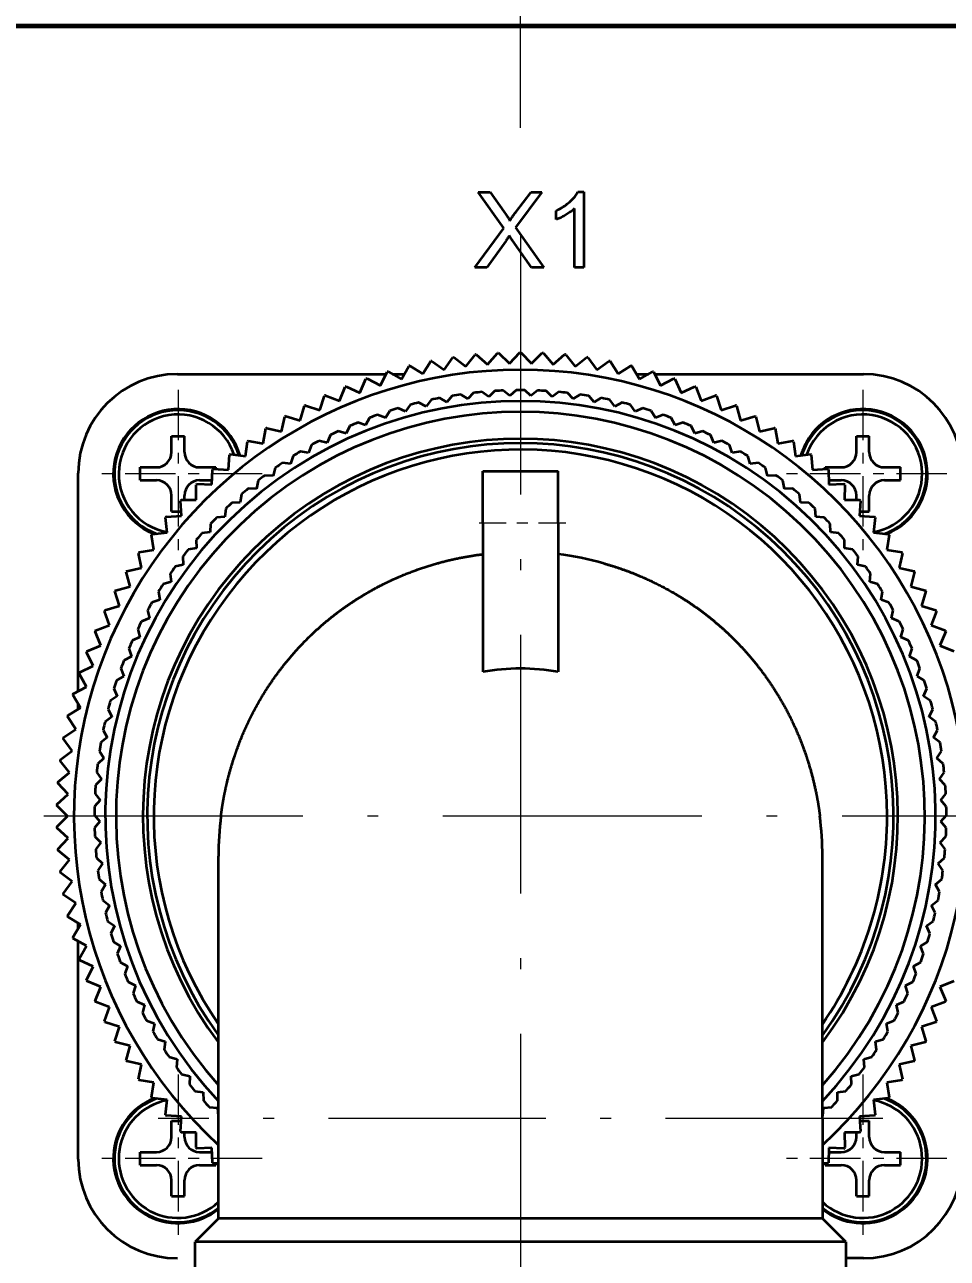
# Model space of a CAD drawing. Extents: x 23 to 417, y 3 to 294.
# Drawn here: x 226.13 to 234.69, y 100.41 to 111.85 of the extents above; entities that cross this region are included whole.
import ezdxf
from ezdxf.enums import TextEntityAlignment as Align

# ---------------------------------------------------------------- set-up
doc = ezdxf.new("R2010")
doc.units = 0
doc.linetypes.add('DASHDOT', pattern=[18.5, 12, -3, 0.5, -3])
doc.layers.get('0').update_dxf_attribs({"lineweight": 13})
doc.styles.get("Standard").update_dxf_attribs({"font": 'isocp.shx'})
doc.dimstyles.get("Standard").update_dxf_attribs({"dimtxt": 2.5, "dimasz": 2.5, "dimexe": 1.25, "dimexo": 0.625, "dimtad": 1, "dimtxsty": 'Standard', "dimcen": 2.5, "dimadec": 0, "dimazin": 0, "dimtfac": 1, "dimtmove": 0, "dimatfit": 0, "dimfxl": 0, "dimarcsym": 0})

# ---------------------------------------------------------------- blocks, each defined once
blk = doc.blocks.new('*D775')
at = {"color": 230, "lineweight": 13, "ltscale": 0.072986, "transparency": 16777216}
blk.add_line((220.937, 119.012), (220.937, 121.931), dxfattribs=at)
at = {"color": 230, "lineweight": 13, "ltscale": 0.275935, "transparency": 16777216}
blk.add_line((230.732, 110.894), (230.732, 121.931), dxfattribs=at)
at = {"color": 230, "lineweight": 13, "transparency": 16777216}
blk.add_line((201.015, 119.931), (230.732, 119.931), dxfattribs=at)
for points in [[(222.869, 120.449), (220.937, 119.931), (222.869, 119.414)], [(228.8, 119.414), (230.732, 119.931), (228.8, 120.449)]]:
    blk.add_lwpolyline(points, dxfattribs=at)
for s, height, width, p, p2 in [('[', 2, 1.552525, (207.523, 121.931), (208.299, 121.931)), (']', 2, 1.552524, (216.937, 121.931), (217.713, 121.931)), ('49', 2, 1.233748, (201.015, 121.931), (204.523, 121.931)), ('1.93', 2, 1.584295, (209.299, 121.931), (215.937, 121.931)), ('/', 1, 1.818182, (205.523, 122.431), (206.523, 122.431))]:
    blk.add_text(s, height=height, dxfattribs=dict(at, width=width)).set_placement(p, p2, align=Align.FIT)
blk = doc.blocks.new('BLOCK4751')
at = {"color": 7, "linetype": 'DASHDOT', "lineweight": 13, "ltscale": 0.195}
for p, q in [((33.125, 14.025), (33.125, 6.225)), ((37.025, 10.125), (29.225, 10.125))]:
    blk.add_line(p, q, dxfattribs=at)
blk = doc.blocks.new('BLOCK4752')
at = {"color": 7, "linetype": 'DASHDOT', "lineweight": 13, "ltscale": 0.195}
for p, q in [((64.875, 14.025), (64.875, 6.225)), ((68.775, 10.125), (60.975, 10.125))]:
    blk.add_line(p, q, dxfattribs=at)
blk = doc.blocks.new('BLOCK4753')
at = {"color": 7, "linetype": 'DASHDOT', "lineweight": 13, "ltscale": 0.195}
for p, q in [((64.875, 45.775), (64.875, 37.975)), ((68.775, 41.875), (60.975, 41.875))]:
    blk.add_line(p, q, dxfattribs=at)
blk = doc.blocks.new('BLOCK4754')
at = {"color": 7, "linetype": 'DASHDOT', "lineweight": 13, "ltscale": 0.195}
for p, q in [((33.125, 45.775), (33.125, 37.975)), ((37.025, 41.875), (29.225, 41.875))]:
    blk.add_line(p, q, dxfattribs=at)
blk = doc.blocks.new('BLOCK4759')
at = {"color": 7, "linetype": 'DASHDOT', "lineweight": 13}
for p, q in [((49, 52.91), (49, -0.91)), ((75.91, 26), (22.09, 26))]:
    blk.add_line(p, q, dxfattribs=at)
blk = doc.blocks.new('BLOCK4760')
at = {"color": 7, "lineweight": 35}
for p, q in [((-87.974, 62.698), (88.026, 62.698)), ((-87.874, 62.602), (87.926, 62.602))]:
    blk.add_line(p, q, dxfattribs=at)
at = {"color": 7, "lineweight": 35, "ltscale": 0.013787}
blk.add_line((47.042, 54.938), (47.593, 54.938), dxfattribs=at)
at = {"color": 7, "lineweight": 35, "ltscale": 0.051441}
blk.add_line((48.236, 53.262), (47.042, 54.938), dxfattribs=at)
at = {"color": 7, "lineweight": 35, "ltscale": 0.02749}
blk.add_line((47.593, 54.938), (48.229, 54.04), dxfattribs=at)
at = {"color": 7, "lineweight": 35, "ltscale": 0.051438}
blk.add_line((49.995, 54.938), (48.766, 53.288), dxfattribs=at)
at = {"color": 7, "lineweight": 35, "ltscale": 0.029139}
blk.add_line((48.787, 54.009), (49.492, 54.938), dxfattribs=at)
at = {"color": 7, "lineweight": 35, "ltscale": 0.012594}
blk.add_line((49.492, 54.938), (49.995, 54.938), dxfattribs=at)
at = {"color": 7, "lineweight": 35, "ltscale": 0.001286}
blk.add_line((51.642, 54.906), (51.666, 54.952), dxfattribs=at)
at = {"color": 7, "lineweight": 35, "ltscale": 0.006924}
blk.add_line((51.666, 54.952), (51.943, 54.952), dxfattribs=at)
at = {"color": 7, "lineweight": 35, "ltscale": 0.087858}
blk.add_line((51.943, 54.952), (51.943, 51.438), dxfattribs=at)
at = {"color": 7, "lineweight": 35, "ltscale": 0.001855}
blk.add_line((51.054, 54.303), (51.114, 54.346), dxfattribs=at)
at = {"color": 7, "lineweight": 35, "ltscale": 0.00184}
blk.add_line((51.114, 54.346), (51.173, 54.39), dxfattribs=at)
at = {"color": 7, "lineweight": 35, "ltscale": 0.001826}
blk.add_line((51.173, 54.39), (51.23, 54.436), dxfattribs=at)
at = {"color": 7, "lineweight": 35, "ltscale": 0.001815}
blk.add_line((51.23, 54.436), (51.285, 54.484), dxfattribs=at)
at = {"color": 7, "lineweight": 35, "ltscale": 0.001777}
blk.add_line((51.285, 54.484), (51.337, 54.532), dxfattribs=at)
at = {"color": 7, "lineweight": 35, "ltscale": 0.001715}
blk.add_line((51.337, 54.532), (51.386, 54.58), dxfattribs=at)
at = {"color": 7, "lineweight": 35, "ltscale": 0.001655}
blk.add_line((51.386, 54.58), (51.432, 54.627), dxfattribs=at)
at = {"color": 7, "lineweight": 35, "ltscale": 0.001596}
blk.add_line((51.432, 54.627), (51.475, 54.675), dxfattribs=at)
at = {"color": 7, "lineweight": 35, "ltscale": 0.001538}
blk.add_line((51.475, 54.675), (51.515, 54.722), dxfattribs=at)
at = {"color": 7, "lineweight": 35, "ltscale": 0.001483}
blk.add_line((51.515, 54.722), (51.552, 54.768), dxfattribs=at)
at = {"color": 7, "lineweight": 35, "ltscale": 0.00143}
blk.add_line((51.552, 54.768), (51.585, 54.815), dxfattribs=at)
at = {"color": 7, "lineweight": 35, "ltscale": 0.001379}
blk.add_line((51.585, 54.815), (51.615, 54.861), dxfattribs=at)
at = {"color": 7, "lineweight": 35, "ltscale": 0.001331}
blk.add_line((51.615, 54.861), (51.642, 54.906), dxfattribs=at)
at = {"color": 7, "lineweight": 35, "ltscale": 0.00167}
blk.add_line((48.229, 54.04), (48.267, 53.985), dxfattribs=at)
at = {"color": 7, "lineweight": 35, "ltscale": 0.001584}
blk.add_line((48.267, 53.985), (48.303, 53.933), dxfattribs=at)
at = {"color": 7, "lineweight": 35, "ltscale": 0.001498}
blk.add_line((48.303, 53.933), (48.337, 53.884), dxfattribs=at)
at = {"color": 7, "lineweight": 35, "ltscale": 0.001413}
blk.add_line((48.337, 53.884), (48.369, 53.837), dxfattribs=at)
at = {"color": 7, "lineweight": 35, "ltscale": 0.001327}
blk.add_line((48.369, 53.837), (48.398, 53.793), dxfattribs=at)
at = {"color": 7, "lineweight": 35, "ltscale": 0.001242}
blk.add_line((48.398, 53.793), (48.425, 53.751), dxfattribs=at)
at = {"color": 7, "lineweight": 35, "ltscale": 0.001204}
blk.add_line((48.611, 53.766), (48.638, 53.805), dxfattribs=at)
at = {"color": 7, "lineweight": 35, "ltscale": 0.001223}
blk.add_line((48.638, 53.805), (48.666, 53.845), dxfattribs=at)
at = {"color": 7, "lineweight": 35, "ltscale": 0.001243}
blk.add_line((48.666, 53.845), (48.695, 53.886), dxfattribs=at)
at = {"color": 7, "lineweight": 35, "ltscale": 0.001262}
blk.add_line((48.695, 53.886), (48.725, 53.926), dxfattribs=at)
at = {"color": 7, "lineweight": 35, "ltscale": 0.001281}
blk.add_line((48.725, 53.926), (48.756, 53.968), dxfattribs=at)
at = {"color": 7, "lineweight": 35, "ltscale": 0.001301}
blk.add_line((48.756, 53.968), (48.787, 54.009), dxfattribs=at)
at = {"color": 7, "lineweight": 35, "ltscale": 0.001979}
blk.add_line((50.654, 54.073), (50.725, 54.108), dxfattribs=at)
at = {"color": 7, "lineweight": 35, "ltscale": 0.010386}
blk.add_line((50.654, 53.658), (50.654, 54.073), dxfattribs=at)
at = {"color": 7, "lineweight": 35, "ltscale": 0.001955}
blk.add_line((50.725, 54.108), (50.795, 54.144), dxfattribs=at)
at = {"color": 7, "lineweight": 35, "ltscale": 0.001932}
blk.add_line((50.795, 54.144), (50.862, 54.181), dxfattribs=at)
at = {"color": 7, "lineweight": 35, "ltscale": 0.00191}
blk.add_line((50.862, 54.181), (50.928, 54.22), dxfattribs=at)
at = {"color": 7, "lineweight": 35, "ltscale": 0.001279}
blk.add_line((50.913, 53.773), (50.868, 53.75), dxfattribs=at)
at = {"color": 7, "lineweight": 35, "ltscale": 0.001319}
blk.add_line((50.96, 53.798), (50.913, 53.773), dxfattribs=at)
at = {"color": 7, "lineweight": 35, "ltscale": 0.00189}
blk.add_line((50.928, 54.22), (50.992, 54.261), dxfattribs=at)
at = {"color": 7, "lineweight": 35, "ltscale": 0.001359}
blk.add_line((51.008, 53.824), (50.96, 53.798), dxfattribs=at)
at = {"color": 7, "lineweight": 35, "ltscale": 0.001872}
blk.add_line((50.992, 54.261), (51.054, 54.303), dxfattribs=at)
at = {"color": 7, "lineweight": 35, "ltscale": 0.0014}
blk.add_line((51.057, 53.851), (51.008, 53.824), dxfattribs=at)
at = {"color": 7, "lineweight": 35, "ltscale": 0.00144}
blk.add_line((51.107, 53.88), (51.057, 53.851), dxfattribs=at)
at = {"color": 7, "lineweight": 35, "ltscale": 0.001441}
blk.add_line((51.156, 53.91), (51.107, 53.88), dxfattribs=at)
at = {"color": 7, "lineweight": 35, "ltscale": 0.001398}
blk.add_line((51.204, 53.939), (51.156, 53.91), dxfattribs=at)
at = {"color": 7, "lineweight": 35, "ltscale": 0.001358}
blk.add_line((51.249, 53.969), (51.204, 53.939), dxfattribs=at)
at = {"color": 7, "lineweight": 35, "ltscale": 0.001318}
blk.add_line((51.293, 53.998), (51.249, 53.969), dxfattribs=at)
at = {"color": 7, "lineweight": 35, "ltscale": 0.001278}
blk.add_line((51.334, 54.028), (51.293, 53.998), dxfattribs=at)
at = {"color": 7, "lineweight": 35, "ltscale": 0.001239}
blk.add_line((51.374, 54.058), (51.334, 54.028), dxfattribs=at)
at = {"color": 7, "lineweight": 35, "ltscale": 0.001201}
for p, q in [((51.412, 54.087), (51.374, 54.058)), ((50.823, 53.729), (50.779, 53.709))]:
    blk.add_line(p, q, dxfattribs=at)
at = {"color": 7, "lineweight": 35, "ltscale": 0.001162}
blk.add_line((51.448, 54.117), (51.412, 54.087), dxfattribs=at)
at = {"color": 7, "lineweight": 35, "ltscale": 0.001126}
blk.add_line((51.482, 54.146), (51.448, 54.117), dxfattribs=at)
at = {"color": 7, "lineweight": 35, "ltscale": 0.00109}
blk.add_line((51.514, 54.176), (51.482, 54.146), dxfattribs=at)
at = {"color": 7, "lineweight": 35, "ltscale": 0.06846}
blk.add_line((51.514, 51.438), (51.514, 54.176), dxfattribs=at)
at = {"color": 7, "lineweight": 35, "ltscale": 0.056786}
blk.add_line((46.882, 51.438), (48.236, 53.262), dxfattribs=at)
at = {"color": 7, "lineweight": 35, "ltscale": 0.001157}
blk.add_line((48.425, 53.751), (48.45, 53.712), dxfattribs=at)
at = {"color": 7, "lineweight": 35, "ltscale": 0.001072}
blk.add_line((48.45, 53.712), (48.472, 53.675), dxfattribs=at)
at = {"color": 7, "lineweight": 35, "ltscale": 0.000986905}
blk.add_line((48.472, 53.675), (48.492, 53.642), dxfattribs=at)
at = {"color": 7, "lineweight": 35, "ltscale": 0.000902404}
blk.add_line((48.492, 53.642), (48.51, 53.61), dxfattribs=at)
at = {"color": 7, "lineweight": 35, "ltscale": 0.001129}
blk.add_line((48.51, 53.61), (48.534, 53.649), dxfattribs=at)
at = {"color": 7, "lineweight": 35, "ltscale": 0.001148}
blk.add_line((48.534, 53.649), (48.559, 53.687), dxfattribs=at)
at = {"color": 7, "lineweight": 35, "ltscale": 0.001166}
blk.add_line((48.559, 53.687), (48.584, 53.726), dxfattribs=at)
at = {"color": 7, "lineweight": 35, "ltscale": 0.001185}
blk.add_line((48.584, 53.726), (48.611, 53.766), dxfattribs=at)
at = {"color": 7, "lineweight": 35, "ltscale": 0.056895}
blk.add_line((48.766, 53.288), (50.091, 51.438), dxfattribs=at)
at = {"color": 7, "lineweight": 35, "ltscale": 0.001087}
blk.add_line((50.695, 53.673), (50.654, 53.658), dxfattribs=at)
at = {"color": 7, "lineweight": 35, "ltscale": 0.001124}
blk.add_line((50.736, 53.69), (50.695, 53.673), dxfattribs=at)
at = {"color": 7, "lineweight": 35, "ltscale": 0.001163}
blk.add_line((50.779, 53.709), (50.736, 53.69), dxfattribs=at)
at = {"color": 7, "lineweight": 35, "ltscale": 0.00124}
blk.add_line((50.868, 53.75), (50.823, 53.729), dxfattribs=at)
at = {"color": 7, "lineweight": 35, "ltscale": 0.037585}
blk.add_line((48.317, 52.658), (47.438, 51.438), dxfattribs=at)
at = {"color": 7, "lineweight": 35, "ltscale": 0.000471404}
blk.add_line((48.328, 52.673), (48.317, 52.658), dxfattribs=at)
at = {"color": 7, "lineweight": 35, "ltscale": 0.000539365}
blk.add_line((48.34, 52.691), (48.328, 52.673), dxfattribs=at)
at = {"color": 7, "lineweight": 35, "ltscale": 0.000607204}
blk.add_line((48.353, 52.711), (48.34, 52.691), dxfattribs=at)
at = {"color": 7, "lineweight": 35, "ltscale": 0.000676027}
blk.add_line((48.368, 52.734), (48.353, 52.711), dxfattribs=at)
at = {"color": 7, "lineweight": 35, "ltscale": 0.000744216}
blk.add_line((48.384, 52.759), (48.368, 52.734), dxfattribs=at)
at = {"color": 7, "lineweight": 35, "ltscale": 0.000812044}
blk.add_line((48.401, 52.787), (48.384, 52.759), dxfattribs=at)
at = {"color": 7, "lineweight": 35, "ltscale": 0.000881014}
blk.add_line((48.42, 52.816), (48.401, 52.787), dxfattribs=at)
at = {"color": 7, "lineweight": 35, "ltscale": 0.000948854}
blk.add_line((48.44, 52.849), (48.42, 52.816), dxfattribs=at)
at = {"color": 7, "lineweight": 35, "ltscale": 0.001017}
blk.add_line((48.461, 52.883), (48.44, 52.849), dxfattribs=at)
at = {"color": 7, "lineweight": 35, "ltscale": 0.001086}
blk.add_line((48.484, 52.92), (48.461, 52.883), dxfattribs=at)
at = {"color": 7, "lineweight": 35, "ltscale": 0.000740297}
blk.add_line((48.5, 52.895), (48.484, 52.92), dxfattribs=at)
at = {"color": 7, "lineweight": 35, "ltscale": 0.000731399}
blk.add_line((48.515, 52.87), (48.5, 52.895), dxfattribs=at)
at = {"color": 7, "lineweight": 35, "ltscale": 0.000722125}
blk.add_line((48.531, 52.846), (48.515, 52.87), dxfattribs=at)
at = {"color": 7, "lineweight": 35, "ltscale": 0.000712472}
blk.add_line((48.546, 52.822), (48.531, 52.846), dxfattribs=at)
at = {"color": 7, "lineweight": 35, "ltscale": 0.000703189}
blk.add_line((48.562, 52.798), (48.546, 52.822), dxfattribs=at)
at = {"color": 7, "lineweight": 35, "ltscale": 0.000693649}
blk.add_line((48.577, 52.775), (48.562, 52.798), dxfattribs=at)
at = {"color": 7, "lineweight": 35, "ltscale": 0.000684731}
blk.add_line((48.592, 52.752), (48.577, 52.775), dxfattribs=at)
at = {"color": 7, "lineweight": 35, "ltscale": 0.000675544}
blk.add_line((48.607, 52.73), (48.592, 52.752), dxfattribs=at)
at = {"color": 7, "lineweight": 35, "ltscale": 0.000666353}
blk.add_line((48.622, 52.708), (48.607, 52.73), dxfattribs=at)
at = {"color": 7, "lineweight": 35, "ltscale": 0.000656878}
blk.add_line((48.637, 52.686), (48.622, 52.708), dxfattribs=at)
at = {"color": 7, "lineweight": 35, "ltscale": 0.038203}
blk.add_line((49.518, 51.438), (48.637, 52.686), dxfattribs=at)
at = {"color": 7, "lineweight": 35, "ltscale": 0.013907}
blk.add_line((47.438, 51.438), (46.882, 51.438), dxfattribs=at)
at = {"color": 7, "lineweight": 35, "ltscale": 0.014325}
blk.add_line((50.091, 51.438), (49.518, 51.438), dxfattribs=at)
at = {"color": 7, "lineweight": 35, "ltscale": 0.010744}
blk.add_line((51.943, 51.438), (51.514, 51.438), dxfattribs=at)
at = {"color": 7, "lineweight": 35, "ltscale": 0.017477}
for p, q in [((47.986, 47.476), (48.493, 46.994)), ((48.493, 46.994), (48.975, 47.5)), ((49.025, 47.5), (49.507, 46.994)), ((49.507, 46.994), (50.014, 47.476)), ((44.469, 46.505), (44.845, 47.095)), ((44.894, 47.104), (45.465, 46.7)), ((45.465, 46.7), (45.869, 47.271)), ((45.918, 47.278), (46.469, 46.847)), ((46.469, 46.847), (46.9, 47.397)), ((46.95, 47.402), (47.479, 46.945)), ((47.479, 46.945), (47.936, 47.474)), ((50.064, 47.474), (50.521, 46.945)), ((50.521, 46.945), (51.05, 47.402)), ((51.1, 47.397), (51.531, 46.847)), ((51.531, 46.847), (52.082, 47.278)), ((52.131, 47.271), (52.535, 46.7)), ((52.535, 46.7), (53.106, 47.104)), ((53.155, 47.095), (53.531, 46.505)), ((42.511, 45.972), (42.828, 46.595)), ((42.876, 46.609), (43.483, 46.262)), ((43.483, 46.262), (43.83, 46.869)), ((43.879, 46.881), (44.469, 46.505)), ((53.531, 46.505), (54.121, 46.881)), ((54.17, 46.869), (54.517, 46.262)), ((54.517, 46.262), (55.124, 46.609)), ((55.172, 46.595), (55.489, 45.972)), ((40.613, 45.253), (40.869, 45.903)), ((40.916, 45.922), (41.553, 45.635)), ((41.553, 45.635), (41.84, 46.273)), ((41.888, 46.29), (42.511, 45.972)), ((55.489, 45.972), (56.112, 46.29)), ((56.16, 46.273), (56.447, 45.635)), ((56.447, 45.635), (57.084, 45.922)), ((57.131, 45.903), (57.387, 45.253)), ((39.693, 44.825), (39.917, 45.487)), ((39.963, 45.508), (40.613, 45.253)), ((57.387, 45.253), (58.037, 45.508)), ((58.083, 45.487), (58.307, 44.825)), ((38.794, 44.353), (38.986, 45.026)), ((39.031, 45.049), (39.693, 44.825)), ((58.307, 44.825), (58.969, 45.049)), ((59.014, 45.026), (59.206, 44.353)), ((37.92, 43.839), (38.079, 44.52)), ((38.122, 44.545), (38.794, 44.353)), ((59.206, 44.353), (59.878, 44.545)), ((59.921, 44.52), (60.08, 43.839)), ((37.071, 43.283), (37.197, 43.97)), ((37.239, 43.998), (37.92, 43.839)), ((60.08, 43.839), (60.761, 43.998)), ((60.803, 43.97), (60.929, 43.283)), ((36.25, 42.686), (36.342, 43.379)), ((36.383, 43.409), (37.071, 43.283)), ((60.929, 43.283), (61.617, 43.409)), ((61.658, 43.379), (61.75, 42.686)), ((35.458, 42.051), (35.517, 42.747)), ((35.557, 42.779), (36.25, 42.686)), ((61.75, 42.686), (62.443, 42.779)), ((62.483, 42.747), (62.542, 42.051)), ((34.699, 41.378), (34.724, 42.076)), ((34.762, 42.11), (35.458, 42.051)), ((62.542, 42.051), (63.238, 42.11)), ((63.276, 42.076), (63.301, 41.378)), ((33.972, 40.669), (33.964, 41.368)), ((34, 41.403), (34.699, 41.378)), ((63.301, 41.378), (64, 41.403)), ((64.036, 41.368), (64.028, 40.669)), ((33.281, 39.926), (33.239, 40.623)), ((33.273, 40.66), (33.972, 40.669)), ((64.028, 40.669), (64.727, 40.66)), ((64.761, 40.623), (64.719, 39.926)), ((32.627, 39.15), (32.551, 39.845)), ((32.583, 39.883), (33.281, 39.926)), ((64.719, 39.926), (65.417, 39.883)), ((65.449, 39.845), (65.373, 39.15)), ((32.011, 38.343), (31.901, 39.034)), ((31.932, 39.074), (32.627, 39.15)), ((65.373, 39.15), (66.068, 39.074)), ((66.099, 39.034), (65.989, 38.343)), ((31.32, 38.234), (32.011, 38.343)), ((65.989, 38.343), (66.68, 38.234)), ((31.434, 37.508), (31.292, 38.193)), ((66.708, 38.193), (66.566, 37.508)), ((30.899, 36.646), (30.723, 37.323)), ((30.75, 37.366), (31.434, 37.508)), ((66.566, 37.508), (67.25, 37.366)), ((67.277, 37.323), (67.101, 36.646)), ((30.222, 36.471), (30.899, 36.646)), ((67.101, 36.646), (67.778, 36.471)), ((30.405, 35.759), (30.197, 36.427)), ((67.803, 36.427), (67.595, 35.759)), ((29.956, 34.849), (29.716, 35.506)), ((29.738, 35.551), (30.405, 35.759)), ((67.595, 35.759), (68.262, 35.551)), ((68.284, 35.506), (68.044, 34.849)), ((29.55, 33.919), (29.279, 34.563)), ((29.299, 34.609), (29.956, 34.849)), ((68.044, 34.849), (68.701, 34.609)), ((68.721, 34.563), (68.45, 33.919)), ((28.906, 33.648), (29.55, 33.919)), ((68.45, 33.919), (69.094, 33.648)), ((29.19, 32.97), (28.888, 33.6)), ((28.877, 32.005), (28.545, 32.62)), ((28.56, 32.668), (29.19, 32.97)), ((28.61, 31.026), (28.249, 31.624)), ((28.262, 31.673), (28.877, 32.005)), ((28.012, 30.664), (28.61, 31.026)), ((28.391, 30.035), (28.001, 30.615)), ((27.811, 29.645), (28.391, 30.035)), ((28.22, 29.034), (27.803, 29.595)), ((27.66, 28.617), (28.22, 29.034)), ((28.098, 28.027), (27.654, 28.567)), ((28.025, 27.015), (27.555, 27.532)), ((27.558, 27.582), (28.098, 28.027)), ((27.507, 26.545), (28.025, 27.015)), ((28, 26), (27.506, 26.494)), ((27.506, 25.506), (28, 26)), ((28.025, 24.985), (27.507, 25.455)), ((27.555, 24.468), (28.025, 24.985)), ((28.098, 23.973), (27.558, 24.418)), ((27.654, 23.433), (28.098, 23.973)), ((28.22, 22.966), (27.66, 23.383)), ((27.803, 22.405), (28.22, 22.966)), ((28.391, 21.965), (27.811, 22.355)), ((28.001, 21.385), (28.391, 21.965)), ((28.61, 20.974), (28.012, 21.336)), ((28.249, 20.376), (28.61, 20.974)), ((28.877, 19.995), (28.262, 20.327)), ((28.545, 19.38), (28.877, 19.995)), ((29.19, 19.03), (28.56, 19.332)), ((28.888, 18.4), (29.19, 19.03)), ((29.55, 18.081), (28.906, 18.352)), ((69.094, 18.352), (68.45, 18.081)), ((29.279, 17.437), (29.55, 18.081)), ((68.45, 18.081), (68.721, 17.437)), ((29.956, 17.151), (29.299, 17.391)), ((68.701, 17.391), (68.044, 17.151)), ((29.716, 16.494), (29.956, 17.151)), ((68.044, 17.151), (68.284, 16.494)), ((30.405, 16.241), (29.738, 16.449)), ((30.197, 15.573), (30.405, 16.241)), ((68.262, 16.449), (67.595, 16.241)), ((67.595, 16.241), (67.803, 15.573)), ((30.899, 15.354), (30.222, 15.529)), ((67.778, 15.529), (67.101, 15.354)), ((30.723, 14.677), (30.899, 15.354)), ((67.101, 15.354), (67.277, 14.677)), ((31.434, 14.492), (30.75, 14.634)), ((31.292, 13.807), (31.434, 14.492)), ((67.25, 14.634), (66.566, 14.492)), ((66.566, 14.492), (66.708, 13.807)), ((32.011, 13.657), (31.32, 13.766)), ((66.68, 13.766), (65.989, 13.657)), ((31.901, 12.966), (32.011, 13.657)), ((65.989, 13.657), (66.099, 12.966)), ((32.627, 12.85), (31.932, 12.926)), ((32.551, 12.155), (32.627, 12.85)), ((66.068, 12.926), (65.373, 12.85)), ((65.373, 12.85), (65.449, 12.155)), ((33.281, 12.074), (32.583, 12.117)), ((33.239, 11.377), (33.281, 12.074)), ((65.417, 12.117), (64.719, 12.074)), ((64.719, 12.074), (64.761, 11.377)), ((33.972, 11.331), (33.273, 11.34)), ((33.964, 10.632), (33.972, 11.331)), ((64.727, 11.34), (64.028, 11.331)), ((64.028, 11.331), (64.036, 10.632)), ((34.699, 10.622), (34, 10.597)), ((34.724, 9.924), (34.699, 10.622)), ((63.301, 10.622), (63.276, 9.924)), ((64, 10.597), (63.301, 10.622))]:
    blk.add_line(p, q, dxfattribs=at)
at = {"color": 7, "lineweight": 35, "ltscale": 0.24199}
blk.add_line((33.1, 46.5), (42.78, 46.5), dxfattribs=at)
at = {"color": 7, "lineweight": 35, "ltscale": 0.013783}
for p, q in [((43.068, 46.5), (43.619, 46.5)), ((54.381, 46.5), (54.932, 46.5))]:
    blk.add_line(p, q, dxfattribs=at)
at = {"color": 7, "lineweight": 35, "ltscale": 0.241989}
blk.add_line((55.22, 46.5), (64.9, 46.5), dxfattribs=at)
at = {"color": 7, "lineweight": 35, "ltscale": 0.009674}
for p, q in [((44.86, 45.311), (44.627, 45.002)), ((45.587, 45.198), (45.252, 45.391)), ((45.836, 45.495), (45.587, 45.198)), ((46.556, 45.345), (46.231, 45.555)), ((46.819, 45.629), (46.556, 45.345)), ((47.531, 45.444), (47.217, 45.669)), ((47.808, 45.714), (47.531, 45.444)), ((48.51, 45.493), (48.207, 45.734)), ((48.8, 45.749), (48.51, 45.493)), ((49.49, 45.493), (49.2, 45.749)), ((49.793, 45.734), (49.49, 45.493)), ((50.469, 45.444), (50.192, 45.714)), ((50.783, 45.669), (50.469, 45.444)), ((51.444, 45.345), (51.181, 45.629)), ((51.769, 45.555), (51.444, 45.345)), ((52.413, 45.198), (52.164, 45.495)), ((52.748, 45.391), (52.413, 45.198)), ((53.373, 45.002), (53.14, 45.311)), ((42.943, 44.798), (42.742, 44.468)), ((43.678, 44.759), (43.325, 44.917)), ((43.895, 45.079), (43.678, 44.759)), ((44.627, 45.002), (44.282, 45.178)), ((53.718, 45.178), (53.373, 45.002)), ((54.322, 44.759), (54.105, 45.079)), ((54.675, 44.917), (54.322, 44.759)), ((55.258, 44.468), (55.057, 44.798)), ((41.087, 44.095), (40.92, 43.746)), ((41.822, 44.13), (41.455, 44.252)), ((42.006, 44.47), (41.822, 44.13)), ((42.742, 44.468), (42.381, 44.608)), ((55.619, 44.608), (55.258, 44.468)), ((56.178, 44.13), (55.994, 44.47)), ((56.545, 44.252), (56.178, 44.13)), ((57.08, 43.746), (56.913, 44.095)), ((40.188, 43.675), (40.039, 43.318)), ((40.92, 43.746), (40.547, 43.85)), ((57.453, 43.85), (57.08, 43.746)), ((57.961, 43.318), (57.812, 43.675)), ((39.18, 42.846), (38.798, 42.911)), ((39.311, 43.21), (39.18, 42.846)), ((40.039, 43.318), (39.661, 43.402)), ((58.339, 43.402), (57.961, 43.318)), ((58.82, 42.846), (58.689, 43.21)), ((59.202, 42.911), (58.82, 42.846)), ((38.346, 42.331), (37.962, 42.377)), ((38.458, 42.701), (38.346, 42.331)), ((59.654, 42.331), (59.542, 42.701)), ((60.038, 42.377), (59.654, 42.331)), ((37.539, 41.775), (37.153, 41.802)), ((37.632, 42.151), (37.539, 41.775)), ((60.461, 41.775), (60.368, 42.151)), ((60.847, 41.802), (60.461, 41.775)), ((36.761, 41.179), (36.374, 41.187)), ((36.835, 41.559), (36.761, 41.179)), ((61.239, 41.179), (61.165, 41.559)), ((61.626, 41.187), (61.239, 41.179)), ((36.069, 40.928), (36.013, 40.545)), ((61.987, 40.545), (61.931, 40.928)), ((35.335, 40.26), (35.299, 39.874)), ((36.013, 40.545), (35.627, 40.533)), ((62.373, 40.533), (61.987, 40.545)), ((62.701, 39.874), (62.665, 40.26)), ((34.636, 39.555), (34.619, 39.168)), ((35.299, 39.874), (34.913, 39.843)), ((63.087, 39.843), (62.701, 39.874)), ((63.381, 39.168), (63.364, 39.555)), ((34.619, 39.168), (34.236, 39.118)), ((63.764, 39.118), (63.381, 39.168)), ((33.976, 38.429), (33.595, 38.359)), ((33.973, 38.816), (33.976, 38.429)), ((64.024, 38.429), (64.027, 38.816)), ((64.405, 38.359), (64.024, 38.429)), ((33.348, 38.045), (33.37, 37.659)), ((64.63, 37.659), (64.652, 38.045)), ((32.763, 37.243), (32.804, 36.859)), ((33.37, 37.659), (32.994, 37.57)), ((65.006, 37.57), (64.63, 37.659)), ((65.196, 36.859), (65.237, 37.243)), ((32.804, 36.859), (32.433, 36.751)), ((65.567, 36.751), (65.196, 36.859)), ((32.218, 36.413), (32.279, 36.031)), ((65.721, 36.031), (65.782, 36.413)), ((31.716, 35.557), (31.796, 35.178)), ((32.279, 36.031), (31.913, 35.905)), ((66.087, 35.905), (65.721, 36.031)), ((66.204, 35.178), (66.284, 35.557)), ((31.796, 35.178), (31.437, 35.034)), ((66.563, 35.034), (66.204, 35.178)), ((31.258, 34.676), (31.357, 34.302)), ((66.643, 34.302), (66.742, 34.676)), ((30.844, 33.774), (30.962, 33.405)), ((31.357, 34.302), (31.005, 34.14)), ((66.995, 34.14), (66.643, 34.302)), ((67.038, 33.405), (67.156, 33.774)), ((30.962, 33.405), (30.619, 33.226)), ((67.381, 33.226), (67.038, 33.405)), ((30.477, 32.852), (30.613, 32.49)), ((67.387, 32.49), (67.523, 32.852)), ((30.613, 32.49), (30.279, 32.293)), ((67.721, 32.293), (67.387, 32.49)), ((30.31, 31.558), (29.987, 31.344)), ((30.156, 31.913), (30.31, 31.558)), ((67.69, 31.558), (67.844, 31.913)), ((68.013, 31.344), (67.69, 31.558)), ((29.883, 30.958), (30.054, 30.612)), ((67.946, 30.612), (68.117, 30.958)), ((30.054, 30.612), (29.742, 30.382)), ((68.258, 30.382), (67.946, 30.612)), ((29.658, 29.992), (29.846, 29.654)), ((68.154, 29.654), (68.342, 29.992)), ((29.846, 29.654), (29.546, 29.409)), ((68.454, 29.409), (68.154, 29.654)), ((29.687, 28.687), (29.4, 28.427)), ((29.481, 29.015), (29.687, 28.687)), ((68.313, 28.687), (68.519, 29.015)), ((68.6, 28.427), (68.313, 28.687)), ((29.355, 28.03), (29.576, 27.713)), ((68.424, 27.713), (68.645, 28.03)), ((29.576, 27.713), (29.303, 27.44)), ((68.697, 27.44), (68.424, 27.713)), ((29.277, 27.041), (29.515, 26.735)), ((68.485, 26.735), (68.723, 27.041)), ((29.515, 26.735), (29.255, 26.448)), ((68.745, 26.448), (68.485, 26.735)), ((29.25, 26.048), (29.502, 25.755)), ((29.502, 25.755), (29.258, 25.455)), ((68.497, 25.755), (68.75, 26.048)), ((68.742, 25.455), (68.497, 25.755)), ((29.273, 25.056), (29.539, 24.776)), ((29.539, 24.776), (29.31, 24.464)), ((68.461, 24.776), (68.727, 25.056)), ((68.69, 24.464), (68.461, 24.776)), ((29.345, 24.066), (29.626, 23.799)), ((68.374, 23.799), (68.655, 24.066)), ((29.626, 23.799), (29.412, 23.477)), ((68.588, 23.477), (68.374, 23.799)), ((29.467, 23.081), (29.761, 22.829)), ((68.239, 22.829), (68.533, 23.081)), ((29.761, 22.829), (29.563, 22.496)), ((68.437, 22.496), (68.239, 22.829)), ((29.638, 22.103), (29.944, 21.866)), ((29.944, 21.866), (29.764, 21.524)), ((68.056, 21.866), (68.362, 22.103)), ((68.236, 21.524), (68.056, 21.866)), ((29.859, 21.135), (30.176, 20.914)), ((30.176, 20.914), (30.013, 20.563)), ((67.824, 20.914), (68.141, 21.135)), ((67.987, 20.563), (67.824, 20.914)), ((30.127, 20.18), (30.455, 19.974)), ((67.545, 19.974), (67.873, 20.18)), ((30.455, 19.974), (30.31, 19.616)), ((67.69, 19.616), (67.545, 19.974)), ((30.443, 19.239), (30.781, 19.05)), ((30.781, 19.05), (30.655, 18.685)), ((67.219, 19.05), (67.557, 19.239)), ((67.345, 18.685), (67.219, 19.05)), ((30.807, 18.315), (31.154, 18.144)), ((66.846, 18.144), (67.193, 18.315)), ((31.154, 18.144), (31.045, 17.772)), ((66.955, 17.772), (66.846, 18.144)), ((31.216, 17.41), (31.571, 17.257)), ((31.571, 17.257), (31.482, 16.88)), ((66.429, 17.257), (66.784, 17.41)), ((66.518, 16.88), (66.429, 17.257)), ((31.67, 16.528), (32.032, 16.392)), ((32.032, 16.392), (31.962, 16.012)), ((65.968, 16.392), (66.33, 16.528)), ((66.038, 16.012), (65.968, 16.392)), ((32.168, 15.669), (32.536, 15.552)), ((32.536, 15.552), (32.485, 15.168)), ((65.464, 15.552), (65.832, 15.669)), ((65.515, 15.168), (65.464, 15.552)), ((32.708, 14.836), (33.082, 14.738)), ((33.082, 14.738), (33.05, 14.352)), ((64.918, 14.738), (65.292, 14.836)), ((64.95, 14.352), (64.918, 14.738)), ((33.289, 14.032), (33.668, 13.952)), ((33.668, 13.952), (33.656, 13.566)), ((64.332, 13.952), (64.711, 14.032)), ((64.344, 13.566), (64.332, 13.952)), ((33.911, 13.257), (34.293, 13.197)), ((34.293, 13.197), (34.3, 12.81)), ((63.7, 12.81), (63.707, 13.197)), ((63.707, 13.197), (64.089, 13.257)), ((34.57, 12.515), (34.955, 12.474)), ((34.955, 12.474), (34.981, 12.088)), ((63.019, 12.088), (63.045, 12.474)), ((63.045, 12.474), (63.43, 12.515))]:
    blk.add_line(p, q, dxfattribs=at)
at = {"color": 7, "lineweight": 35, "ltscale": 0.01875}
for p, q in [((32.825, 42.875), (32.825, 43.625)), ((33.425, 42.875), (33.425, 43.625)), ((64.575, 42.875), (64.575, 43.625)), ((65.175, 42.875), (65.175, 43.625)), ((31.375, 42.175), (32.125, 42.175)), ((34.125, 42.175), (34.875, 42.175)), ((63.125, 42.175), (63.875, 42.175)), ((65.875, 42.175), (66.625, 42.175)), ((31.375, 41.575), (32.125, 41.575)), ((65.875, 41.575), (66.625, 41.575)), ((32.825, 40.125), (32.825, 40.875)), ((65.175, 40.125), (65.175, 40.875)), ((32.825, 11.125), (32.825, 11.875)), ((65.175, 11.125), (65.175, 11.875)), ((31.375, 10.425), (32.125, 10.425)), ((65.875, 10.425), (66.625, 10.425)), ((31.375, 9.825), (32.125, 9.825)), ((34.125, 9.825), (34.875, 9.825)), ((63.125, 9.825), (63.875, 9.825)), ((65.875, 9.825), (66.625, 9.825)), ((32.825, 8.375), (32.825, 9.125)), ((33.425, 8.375), (33.425, 9.125)), ((64.575, 8.375), (64.575, 9.125)), ((65.175, 8.375), (65.175, 9.125))]:
    blk.add_line(p, q, dxfattribs=at)
at = {"color": 7, "lineweight": 35, "ltscale": 0.014999}
for p, q in [((32.825, 43.625), (33.425, 43.625)), ((64.575, 43.625), (65.175, 43.625)), ((31.375, 41.575), (31.375, 42.175)), ((66.625, 41.575), (66.625, 42.175)), ((31.375, 9.825), (31.375, 10.425)), ((66.625, 9.825), (66.625, 10.425)), ((32.825, 8.375), (33.425, 8.375)), ((64.575, 8.375), (65.175, 8.375))]:
    blk.add_line(p, q, dxfattribs=at)
at = {"color": 7, "lineweight": 35, "ltscale": 0.252469}
for p, q in [((28.5, 31.801), (28.5, 41.9)), ((28.5, 10.1), (28.5, 20.199))]:
    blk.add_line(p, q, dxfattribs=at)
at = {"color": 7, "lineweight": 35, "ltscale": 0.001894}
for p, q in [((34.875, 42.099), (34.875, 42.175)), ((63.125, 42.099), (63.125, 42.175))]:
    blk.add_line(p, q, dxfattribs=at)
at = {"color": 7, "lineweight": 35, "ltscale": 0.06}
for p, q in [((47.25, 39.59), (47.25, 41.99)), ((50.75, 39.59), (50.75, 41.99))]:
    blk.add_line(p, q, dxfattribs=at)
at = {"color": 7, "lineweight": 35, "ltscale": 0.0875}
blk.add_line((47.25, 41.99), (50.75, 41.99), dxfattribs=at)
at = {"color": 7, "lineweight": 35, "ltscale": 0.01452}
for p, q in [((34.125, 41.575), (34.706, 41.575)), ((63.294, 41.575), (63.875, 41.575)), ((34.125, 10.425), (34.706, 10.425)), ((63.294, 10.425), (63.875, 10.425))]:
    blk.add_line(p, q, dxfattribs=at)
at = {"color": 7, "lineweight": 35, "ltscale": 0.005331}
for p, q in [((33.425, 40.662), (33.425, 40.875)), ((64.575, 40.662), (64.575, 40.875)), ((33.425, 11.125), (33.425, 11.338)), ((64.575, 11.125), (64.575, 11.338))]:
    blk.add_line(p, q, dxfattribs=at)
at = {"color": 7, "lineweight": 35, "ltscale": 0.011109}
for p, q in [((32.825, 40.125), (33.269, 40.125)), ((64.731, 40.125), (65.175, 40.125)), ((32.825, 11.875), (33.269, 11.875)), ((64.731, 11.875), (65.175, 11.875))]:
    blk.add_line(p, q, dxfattribs=at)
at = {"color": 7, "lineweight": 35, "ltscale": 0.172355}
for p, q in [((47.25, 39.59), (47.25, 32.696)), ((50.75, 39.59), (50.75, 32.696))]:
    blk.add_line(p, q, dxfattribs=at)
at = {"color": 7, "lineweight": 35, "ltscale": 0.006224}
blk.add_line((28.5, 30.959), (28.5, 31.208), dxfattribs=at)
at = {"color": 7, "lineweight": 35, "ltscale": 0.303891}
blk.add_line((35, 11.99), (35, 24.146), dxfattribs=at)
at = {"color": 7, "lineweight": 35, "ltscale": 0.30385}
blk.add_line((63, 11.99), (63, 24.144), dxfattribs=at)
at = {"color": 7, "lineweight": 35, "ltscale": 0.006225}
blk.add_line((28.5, 20.792), (28.5, 21.041), dxfattribs=at)
at = {"color": 7, "lineweight": 35, "ltscale": 0.11625}
for p, q in [((35, 7.34), (35, 11.99)), ((63, 11.99), (63, 7.34))]:
    blk.add_line(p, q, dxfattribs=at)
at = {"color": 7, "lineweight": 35, "ltscale": 0.005978}
for p, q in [((35, 9.911), (34.762, 9.89)), ((63.238, 9.89), (63, 9.911))]:
    blk.add_line(p, q, dxfattribs=at)
at = {"color": 7, "lineweight": 35, "ltscale": 0.001895}
for p, q in [((34.875, 9.825), (34.875, 9.901)), ((63.125, 9.825), (63.125, 9.901))]:
    blk.add_line(p, q, dxfattribs=at)
at = {"color": 7, "lineweight": 35, "ltscale": 0.038228}
for p, q in [((35, 7.34), (33.919, 6.259)), ((64.081, 6.259), (63, 7.34))]:
    blk.add_line(p, q, dxfattribs=at)
at = {"color": 7, "lineweight": 35, "ltscale": 0.35}
for p, q in [((49, 7.34), (35, 7.34)), ((63, 7.34), (49, 7.34))]:
    blk.add_line(p, q, dxfattribs=at)
at = {"color": 7, "lineweight": 35, "ltscale": 0.101719}
for p, q in [((33.919, 2.19), (33.919, 6.259)), ((64.081, 6.259), (64.081, 2.19))]:
    blk.add_line(p, q, dxfattribs=at)
at = {"color": 7, "lineweight": 35, "ltscale": 0.377031}
for p, q in [((49, 6.259), (33.919, 6.259)), ((64.081, 6.259), (49, 6.259))]:
    blk.add_line(p, q, dxfattribs=at)
at = {"color": 7, "lineweight": 35, "ltscale": 0.020467}
blk.add_line((64.9, 5.5), (64.081, 5.5), dxfattribs=at)
at = {"color": 7, "lineweight": 35}
for centre, radius, start, end in [((49, 26), 21.5, 92.702, 92.8364), ((49, 26), 21.5, 89.9328, 90.0672), ((49, 26), 21.5, 87.1636, 87.298), ((49, 26), 21.5, 101.0097, 101.1441), ((49, 26), 21.5, 98.2405, 98.3749), ((49, 26), 21.5, 95.4713, 95.6056), ((49, 26), 21.5, 84.3944, 84.5287), ((49, 26), 21.5, 81.6251, 81.7595), ((49, 26), 21.5, 78.8559, 78.9903), ((49, 26), 20.7, 90, 227.4428), ((33.1, 41.9), 4.6, 90, 180), ((49, 26), 21.5, 106.5482, 106.6826), ((49, 26), 21.5, 103.779, 103.9133), ((49, 26), 20.7, 312.5576, 450), ((49, 26), 21.5, 76.0867, 76.221), ((49, 26), 21.5, 73.3174, 73.4518), ((64.9, 41.9), 4.6, 0, 90), ((49, 26), 21.5, 112.0867, 112.221), ((49, 26), 21.5, 109.3174, 109.4518), ((49, 26), 21.5, 70.5482, 70.6826), ((49, 26), 21.5, 67.779, 67.9133), ((49, 26), 19.25, 316.6583, 583.3418), ((49, 26), 21.5, 114.8559, 114.9903), ((49, 26), 19.75, 100.94, 102.1), ((49, 26), 19.75, 98.06, 99.22), ((49, 26), 19.75, 95.18, 96.34), ((49, 26), 19.75, 92.3, 93.46), ((49, 26), 19.75, 89.42, 90.58), ((49, 26), 19.75, 86.54, 87.7), ((49, 26), 19.75, 83.66, 84.82), ((49, 26), 19.75, 80.78, 81.94), ((49, 26), 19.75, 77.9, 79.06), ((49, 26), 21.5, 65.0097, 65.1441), ((33.125, 41.875), 3, 16.3397, 248.4795), ((33.125, 41.875), 2.95, 16.7717, 250.3856), ((49, 26), 18.75, 318.3025, 581.6976), ((33.125, 41.875), 2.75, 18.6756, 259.5151), ((49, 26), 21.5, 117.6251, 117.7595), ((49, 26), 19.75, 106.7, 107.86), ((49, 26), 19.75, 103.82, 104.98), ((49, 26), 19.75, 75.02, 76.18), ((49, 26), 19.75, 72.14, 73.3), ((49, 26), 21.5, 62.2405, 62.3749), ((64.875, 41.875), 3, 291.5205, 511.3521), ((64.875, 41.875), 2.75, 280.4857, 521.3244), ((64.875, 41.875), 2.95, 289.6144, 511.3521), ((49, 26), 21.5, 120.3944, 120.5287), ((49, 26), 19.75, 112.46, 113.62), ((49, 26), 19.75, 109.58, 110.74), ((49, 26), 19.75, 69.26, 70.42), ((49, 26), 19.75, 66.38, 67.54), ((49, 26), 21.5, 59.4713, 59.6056), ((49, 26), 17.5, 323.1301, 576.8699), ((49, 26), 21.5, 123.1636, 123.298), ((49, 26), 19.75, 115.34, 116.5), ((49, 26), 19.75, 63.5, 64.66), ((49, 26), 21.5, 56.702, 56.8364), ((49, 26), 17.3, 324.0226, 575.9774), ((49, 26), 17, 360, 574.5603), ((49, 26), 21.5, 125.9328, 126.0672), ((49, 26), 19.75, 121.1, 122.26), ((49, 26), 19.75, 118.22, 119.38), ((49, 26), 19.75, 60.62, 61.78), ((49, 26), 19.75, 57.74, 58.9), ((49, 26), 21.5, 53.9328, 54.0672), ((64.875, 41.875), 3, 151.3521, 163.6604), ((64.875, 41.875), 2.95, 151.3521, 163.2283), ((32.125, 42.875), 0.7, 270, 360), ((34.125, 42.875), 0.7, 180, 270), ((49, 26), 21.5, 128.702, 128.8364), ((49, 26), 19.75, 123.98, 125.14), ((49, 26), 19.75, 54.86, 56.02), ((49, 26), 21.5, 51.1636, 51.298), ((63.875, 42.875), 0.7, 270, 360), ((65.875, 42.875), 0.7, 180, 270), ((49, 26), 21.5, 131.4713, 131.6056), ((49, 26), 19.75, 126.86, 128.02), ((49, 26), 19.75, 51.98, 53.14), ((49, 26), 21.5, 48.3944, 48.5287), ((32.125, 40.875), 0.7, 360, 90), ((34.125, 40.875), 0.7, 90, 180), ((49, 26), 21.5, 134.2405, 134.3749), ((49, 26), 19.75, 129.74, 130.9), ((49, 26), 19.75, 49.1, 50.26), ((63.875, 40.875), 0.7, 360, 90), ((49, 26), 21.5, 45.6251, 45.7595), ((65.875, 40.875), 0.7, 90, 180), ((49, 26), 21.5, 137.0097, 137.1441), ((49, 26), 21.5, 42.8559, 42.9903), ((49, 26), 19.75, 132.62, 133.78), ((49, 26), 19.75, 46.22, 47.38), ((49, 26), 21.5, 139.779, 139.9133), ((49, 26), 19.75, 135.5, 136.66), ((49, 26), 19.75, 43.34, 44.5), ((49, 26), 21.5, 40.0867, 40.221), ((49, 26), 21.5, 142.5482, 142.6826), ((49, 26), 19.75, 138.38, 139.54), ((49, 26), 19.75, 40.46, 41.62), ((49, 26), 21.5, 37.3174, 37.4518), ((49, 26), 19.75, 141.26, 142.42), ((49, 26), 19.75, 37.58, 38.74), ((49, 26), 21.5, 145.3174, 145.4518), ((49.019, 24.025), 14.227, 74.326, 83.0122), ((49, 26), 21.5, 34.5482, 34.6826), ((49, 26), 21.5, 148.0867, 148.221), ((49, 26), 19.75, 144.14, 145.3), ((49, 26), 19.75, 34.7, 35.86), ((49, 26), 21.5, 31.779, 31.9133), ((49, 26), 19.75, 147.02, 148.18), ((49, 26), 19.75, 31.82, 32.98), ((49, 26), 21.5, 150.8559, 150.9903), ((49, 26), 21.5, 29.0097, 29.1441), ((49, 26), 21.5, 153.6251, 153.7595), ((49, 26), 19.75, 149.9, 151.06), ((49, 26), 19.75, 28.94, 30.1), ((49, 26), 21.5, 26.2405, 26.3749), ((49, 26), 19.75, 152.78, 153.94), ((49, 26), 19.75, 26.06, 27.22), ((49, 26), 21.5, 156.3944, 156.5287), ((49, 26), 21.5, 23.4713, 23.6056), ((49, 26), 19.75, 155.66, 156.82), ((49, 26), 19.75, 23.18, 24.34), ((49, 26), 21.5, 159.1636, 159.298), ((49, 26), 19.75, 158.54, 159.7), ((49, 26), 19.75, 20.3, 21.46), ((49, 26), 21.5, 161.9328, 162.0672), ((49.001, 22.386), 10.458, 90.0074, 99.6406), ((49, 22.402), 10.442, 80.351, 89.9989), ((49, 26), 19.75, 161.42, 162.58), ((49, 26), 19.75, 17.42, 18.58), ((49, 26), 21.5, 164.702, 164.8364), ((49, 26), 19.75, 164.3, 165.46), ((49, 26), 19.75, 14.54, 15.7), ((49, 26), 21.5, 167.4713, 167.6056), ((49, 26), 19.75, 167.18, 168.34), ((49, 26), 19.75, 11.66, 12.82), ((49, 26), 21.5, 170.2405, 170.3749), ((49, 26), 19.75, 170.06, 171.22), ((49, 26), 19.75, 8.78, 9.94), ((49, 26), 21.5, 173.0097, 173.1441), ((49, 26), 19.75, 172.94, 174.1), ((49, 26), 19.75, 5.9, 7.06), ((49, 26), 21.5, 175.779, 175.9133), ((49, 26), 19.75, 175.82, 176.98), ((49, 26), 19.75, 3.02, 4.18), ((49, 26), 21.5, 178.5482, 178.6826), ((49, 26), 19.75, 178.7, 179.86), ((49, 26), 19.75, 0.14, 1.3), ((49.863, 24.148), 14.863, 172.8436, 180.0084), ((48.123, 24.148), 14.877, 359.984, 7.151), ((49, 26), 17, 325.4397, 360), ((49, 26), 21.5, 181.3174, 181.4518), ((49, 26), 19.75, 181.58, 182.74), ((49, 26), 19.75, 357.26, 358.42), ((49, 26), 21.5, 184.0867, 184.221), ((49, 26), 19.75, 184.46, 185.62), ((49, 26), 19.75, 354.38, 355.54), ((49, 26), 19.75, 187.34, 188.5), ((49, 26), 19.75, 351.5, 352.66), ((49, 26), 21.5, 186.8559, 186.9903), ((49, 26), 21.5, 189.6251, 189.7595), ((49, 26), 19.75, 190.22, 191.38), ((49, 26), 19.75, 348.62, 349.78), ((49, 26), 21.5, 192.3944, 192.5287), ((49, 26), 19.75, 193.1, 194.26), ((49, 26), 19.75, 345.74, 346.9), ((49, 26), 21.5, 195.1636, 195.298), ((49, 26), 19.75, 195.98, 197.14), ((49, 26), 19.75, 342.86, 344.02), ((49, 26), 19.75, 198.86, 200.02), ((49, 26), 19.75, 339.98, 341.14), ((49, 26), 21.5, 197.9328, 198.0672), ((49, 26), 21.5, 200.702, 200.8364), ((49, 26), 19.75, 201.74, 202.9), ((49, 26), 19.75, 337.1, 338.26), ((49, 26), 19.75, 204.62, 205.78), ((49, 26), 19.75, 334.22, 335.38), ((49, 26), 21.5, 203.4713, 203.6056), ((49, 26), 21.5, 336.3944, 336.5287), ((49, 26), 19.75, 207.5, 208.66), ((49, 26), 19.75, 331.34, 332.5), ((49, 26), 21.5, 206.2405, 206.3749), ((49, 26), 21.5, 333.6251, 333.7595), ((49, 26), 21.5, 209.0097, 209.1441), ((49, 26), 19.75, 210.38, 211.54), ((49, 26), 19.75, 328.46, 329.62), ((49, 26), 21.5, 330.8559, 330.9903), ((49, 26), 19.75, 213.26, 214.42), ((49, 26), 19.75, 325.58, 326.74), ((49, 26), 21.5, 211.779, 211.9133), ((49, 26), 19.75, 216.14, 217.3), ((49, 26), 19.75, 322.7, 323.86), ((49, 26), 21.5, 328.0867, 328.221), ((49, 26), 21.5, 214.5482, 214.6826), ((49, 26), 21.5, 325.3174, 325.4518), ((49, 26), 19.75, 219.02, 220.18), ((49, 26), 19.75, 319.82, 320.98), ((33.125, 10.125), 3, 111.5192, 308.6837), ((33.125, 10.125), 2.95, 109.6136, 309.4653), ((33.125, 10.125), 2.75, 100.485, 312.9876), ((49, 26), 21.5, 217.3174, 217.4518), ((49, 26), 19.75, 221.9, 223.06), ((64.875, 10.125), 3, 231.3193, 428.4805), ((64.875, 10.125), 2.95, 230.5377, 430.3862), ((64.875, 10.125), 2.75, 227.0158, 439.5142), ((49, 26), 19.75, 316.94, 318.1), ((49, 26), 21.5, 322.5482, 322.6826), ((49, 26), 21.5, 220.0867, 220.221), ((49, 26), 19.75, 224.78, 224.8578), ((49, 26), 19.75, 315.1424, 315.22), ((49, 26), 21.5, 319.779, 319.9133), ((32.125, 11.125), 0.7, 270, 360), ((49, 26), 21.5, 222.8559, 222.9903), ((34.125, 11.125), 0.7, 180, 270), ((63.875, 11.125), 0.7, 270, 360), ((49, 26), 21.5, 317.0097, 317.1441), ((65.875, 11.125), 0.7, 180, 270), ((49, 26), 21.5, 225.6251, 225.7595), ((49, 26), 21.5, 314.2405, 314.3749), ((33.1, 10.1), 4.6, 180, 270), ((32.125, 9.125), 0.7, 360, 90), ((34.125, 9.125), 0.7, 90, 180), ((49, 26), 21.5, 228.3944, 228.5287), ((49, 26), 21.5, 311.4713, 311.6056), ((63.875, 9.125), 0.7, 360, 90), ((64.9, 10.1), 4.6, 270, 360), ((65.875, 9.125), 0.7, 90, 180)]:
    blk.add_arc(centre, radius, start, end, dxfattribs=at)
for points, knots in [([(35.116, 26), (35.139, 26.185), (35.165, 26.37), (35.194, 26.554), (35.258, 26.92), (35.334, 27.282), (35.374, 27.462), (35.504, 27.997), (35.657, 28.521), (35.77, 28.865), (35.937, 29.324), (36.122, 29.774), (36.167, 29.878), (36.263, 30.097), (36.361, 30.308), (36.41, 30.411), (36.495, 30.586), (36.584, 30.761), (36.622, 30.833), (36.699, 30.979), (36.78, 31.127), (36.821, 31.2), (37.186, 31.843), (37.59, 32.456), (37.978, 32.974), (38.469, 33.556), (38.994, 34.099), (39.081, 34.186), (39.351, 34.454), (39.62, 34.701), (39.81, 34.869), (40.072, 35.09), (40.347, 35.306), (40.417, 35.36), (40.632, 35.524), (40.849, 35.681), (40.995, 35.784), (41.292, 35.984), (41.597, 36.176), (41.752, 36.27), (42.116, 36.483), (42.493, 36.684), (42.713, 36.796), (43.016, 36.94), (43.317, 37.074), (43.399, 37.109), (44.192, 37.445), (45.005, 37.717), (45.747, 37.911), (46.496, 38.053), (47.25, 38.146)], [0, 0, 0, 0, 0, 0, 6.812199, 6.812199, 6.812199, 13.624397, 13.624397, 13.624397, 27.263357, 27.263357, 27.263357, 31.943738, 31.943738, 31.943738, 36.555724, 36.555724, 36.555724, 39.773092, 39.773092, 39.773092, 42.990461, 42.990461, 42.990461, 68.017361, 68.017361, 68.017361, 72.667396, 72.667396, 72.667396, 83.096451, 83.096451, 83.096451, 86.595699, 86.595699, 86.595699, 93.8965, 93.8965, 93.8965, 101.197301, 101.197301, 101.197301, 110.930826, 110.930826, 110.930826, 114.580628, 114.580628, 114.580628, 145.984358, 145.984358, 145.984358, 145.984358, 145.984358, 145.984358]), ([(52.863, 37.722), (53.459, 37.555), (54.049, 37.354), (54.628, 37.12), (55.479, 36.719), (56.298, 36.244), (56.568, 36.078), (57.098, 35.728), (57.609, 35.347), (57.86, 35.148), (58.351, 34.735), (58.819, 34.292), (59.048, 34.063), (59.492, 33.59), (59.91, 33.088), (60.113, 32.829), (60.503, 32.3), (60.863, 31.744), (61.036, 31.46), (61.365, 30.88), (61.66, 30.277), (61.799, 29.97), (62.06, 29.346), (62.284, 28.701), (62.388, 28.373), (62.575, 27.709), (62.723, 27.032), (62.787, 26.692), (62.841, 26.347), (62.884, 26)], [0, 0, 0, 0, 0, 0, 25.461647, 25.461647, 25.461647, 38.195512, 38.195512, 38.195512, 50.931503, 50.931503, 50.931503, 63.669634, 63.669634, 63.669634, 76.403134, 76.403134, 76.403134, 89.146734, 89.146734, 89.146734, 101.899799, 101.899799, 101.899799, 114.649826, 114.649826, 114.649826, 127.409094, 127.409094, 127.409094, 127.409094, 127.409094, 127.409094])]:
    blk.add_open_spline(points, degree=5, knots=knots, dxfattribs=at)

msp = doc.modelspace()

# ---------------------------------------------------------------- linework, layer by layer
at = {"color": 7, "linetype": 'DASHDOT', "lineweight": 13, "ltscale": 0.021003}
msp.add_line((231.1518, 107.2298), (230.3117, 107.2298), dxfattribs=at)
at = {"color": 7, "linetype": 'DASHDOT', "lineweight": 13, "ltscale": 0.058803}
msp.add_line((230.7318, 101.9058), (230.7318, 99.5537), dxfattribs=at)
at = {"color": 7, "linetype": 'DASHDOT', "lineweight": 13, "ltscale": 0.168003}
msp.add_line((234.0918, 101.7098), (227.3717, 101.7098), dxfattribs=at)

# ---------------------------------------------------------------- block references
at = {"lineweight": 0, "xscale": 0.2, "yscale": 0.2, "zscale": 0.2}
for name in ['BLOCK4760', 'BLOCK4759', 'BLOCK4754', 'BLOCK4753', 'BLOCK4751', 'BLOCK4752']:
    msp.add_blockref(name, (220.9318, 99.3118), dxfattribs=at)

# ---------------------------------------------------------------- dimensions: what is measured, and where the dimension line sits
at = {"color": 0, "lineweight": 0}
dim = msp.add_linear_dim(base=(220.937, 119.9312), p1=(230.7318, 109.8938), p2=(220.937, 118.0118), angle=179.99905, dimstyle='Standard', override={"dimlfac": 5}, dxfattribs=at)
dim.commit()
dim.dimension.update_dxf_attribs({"geometry": '*D775', "text_midpoint": (209.3642, 119.9312), "dimtype": 160})

doc.saveas('drawing.dxf')
